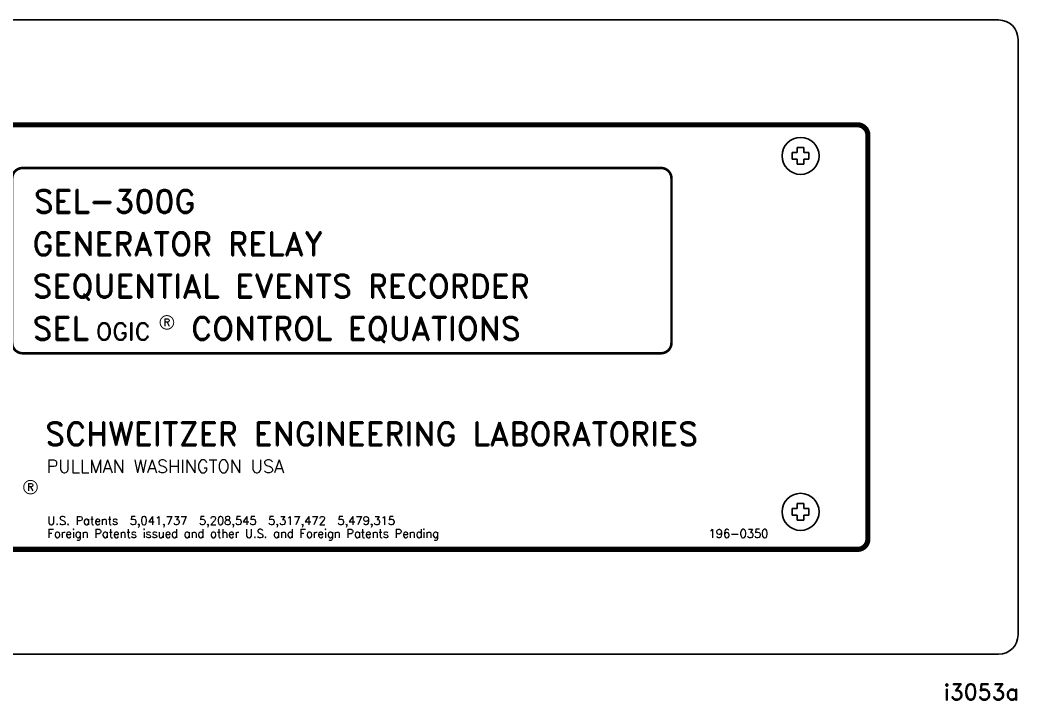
# Model space of a CAD drawing. Extents: x 1.8 to 21.6, y 5.9 to 11.2.
# Drawn here: x 13.94 to 21.65, y 5.95 to 11.2 of the extents above; entities that cross this region are included whole.
import ezdxf
from ezdxf.enums import TextEntityAlignment as Align

# ---------------------------------------------------------------- set-up
doc = ezdxf.new("R2010")
doc.units = 0
doc.header["$LTSCALE"] = 1.21
doc.header["$MEASUREMENT"] = 0
doc.layers.get('0').update_dxf_attribs({"linetype": 'CONTINUOUS'})
doc.layers.add('DWG', color=7, linetype='CONTINUOUS')
doc.styles.add('ROMAND', font='ROMAND', dxfattribs={"width": 0.875})
doc.styles.add('ROMANS', font='ROMANS')

msp = doc.modelspace()

# ---------------------------------------------------------------- linework, layer by layer
for p, q in [((21.5, 11.2), (2, 11.2)), ((21.65, 6.45), (21.65, 11.05)), ((2, 6.3), (21.5, 6.3))]:
    msp.add_line(p, q)
at = {"linetype": 'CONTINUOUS'}
for p, q in [((19.945, 10.2151), (19.995, 10.2151)), ((19.945, 10.2151), (19.945, 10.175)), ((19.995, 10.2151), (19.995, 10.175)), ((19.9049, 10.175), (19.945, 10.175)), ((19.9049, 10.125), (19.9049, 10.175)), ((19.9049, 10.125), (19.945, 10.125)), ((19.945, 10.125), (19.945, 10.0849)), ((19.995, 10.175), (20.0351, 10.175)), ((19.995, 10.125), (19.995, 10.0849)), ((19.995, 10.125), (20.0351, 10.125)), ((20.0351, 10.125), (20.0351, 10.175)), ((19.945, 10.0849), (19.995, 10.0849)), ((19.9049, 7.425), (19.945, 7.425)), ((19.9049, 7.375), (19.9049, 7.425)), ((19.945, 7.4651), (19.995, 7.4651)), ((19.945, 7.4651), (19.945, 7.425)), ((19.995, 7.4651), (19.995, 7.425)), ((19.995, 7.425), (20.0351, 7.425)), ((20.0351, 7.375), (20.0351, 7.425)), ((19.9049, 7.375), (19.945, 7.375)), ((19.945, 7.375), (19.945, 7.3349)), ((19.945, 7.3349), (19.995, 7.3349)), ((19.995, 7.375), (19.995, 7.3349)), ((19.995, 7.375), (20.0351, 7.375))]:
    msp.add_line(p, q, dxfattribs=at)
for points, const_width in [([(3.09, 10.39), (20.41, 10.39, -0.414214), (20.49, 10.31), (20.49, 7.19, -0.414214), (20.41, 7.11), (3.09, 7.11, -0.414214), (3.01, 7.19), (3.01, 10.31, -0.414214)], 0.04), ([(13.9597, 10.0561), (18.8927, 10.0561, -0.414214), (18.9727, 9.9761), (18.9727, 8.7054, -0.414214), (18.8927, 8.6254), (13.9597, 8.6254, -0.414214), (13.8797, 8.7054), (13.8797, 9.9761, -0.414214)], 0.02), ([(15.0224, 8.8635, 1), (15.1274, 8.8635, 1)], 0.0075), ([(13.9686, 7.5907, 1), (14.0736, 7.5907, 1)], 0.0075)]:
    msp.add_lwpolyline(points, format="xyb", close=True, dxfattribs=dict(const_width=const_width))
for centre in [(19.97, 10.15), (19.97, 7.4)]:
    msp.add_circle(centre, 0.1432)
for centre, start, end in [((21.5, 11.05), 0, 90), ((21.5, 6.45), 270, 360)]:
    msp.add_arc(centre, 0.15, start, end)

# ---------------------------------------------------------------- texts
for s, height, style, p in [('SEL-300G', 0.18, 'ROMAND', (14.0459, 9.7082)), ('GENERATOR RELAY', 0.18, 'ROMAND', (14.0365, 9.3808)), ('SEQUENTIAL EVENTS RECORDER', 0.18, 'ROMAND', (14.0365, 9.0539)), ('SEL', 0.18, 'ROMAND', (14.0364, 8.727)), ('CONTROL EQUATIONS', 0.18, 'ROMAND', (15.2624, 8.7268)), ('OGIC', 0.135, 'ROMAND', (14.5256, 8.7255)), ('SCHWEITZER ENGINEERING LABORATORIES', 0.18, 'ROMAND', (14.1342, 7.9127)), ('PULLMAN WASHINGTON USA', 0.1, 'ROMAND', (14.1456, 7.7017)), ('196-0350', 0.065, 'ROMANS', (19.2592, 7.2))]:
    msp.add_text(s, height=height, dxfattribs=dict(at, style=style)).set_placement(p)
at = {"style": 'ROMANS'}
for p in [(15.0749, 8.8635), (14.0211, 7.5907)]:
    msp.add_text('R', height=0.0575, dxfattribs=at).set_placement(p, align=Align.MIDDLE)
for s, p in [('U.S. Patents  5,041,737  5,208,545  5,317,472  5,479,315', (14.1522, 7.3)), ('Foreign Patents issued and other U.S. and Foreign Patents Pending', (14.1522, 7.2))]:
    msp.add_text(s, height=0.065, dxfattribs=at).set_placement(p)
at = {"layer": 'DWG', "style": 'ROMAND'}
msp.add_text('i3053a', height=0.125, dxfattribs=at).set_placement((21.6601, 5.9462), align=Align.RIGHT)

doc.saveas('drawing.dxf')
